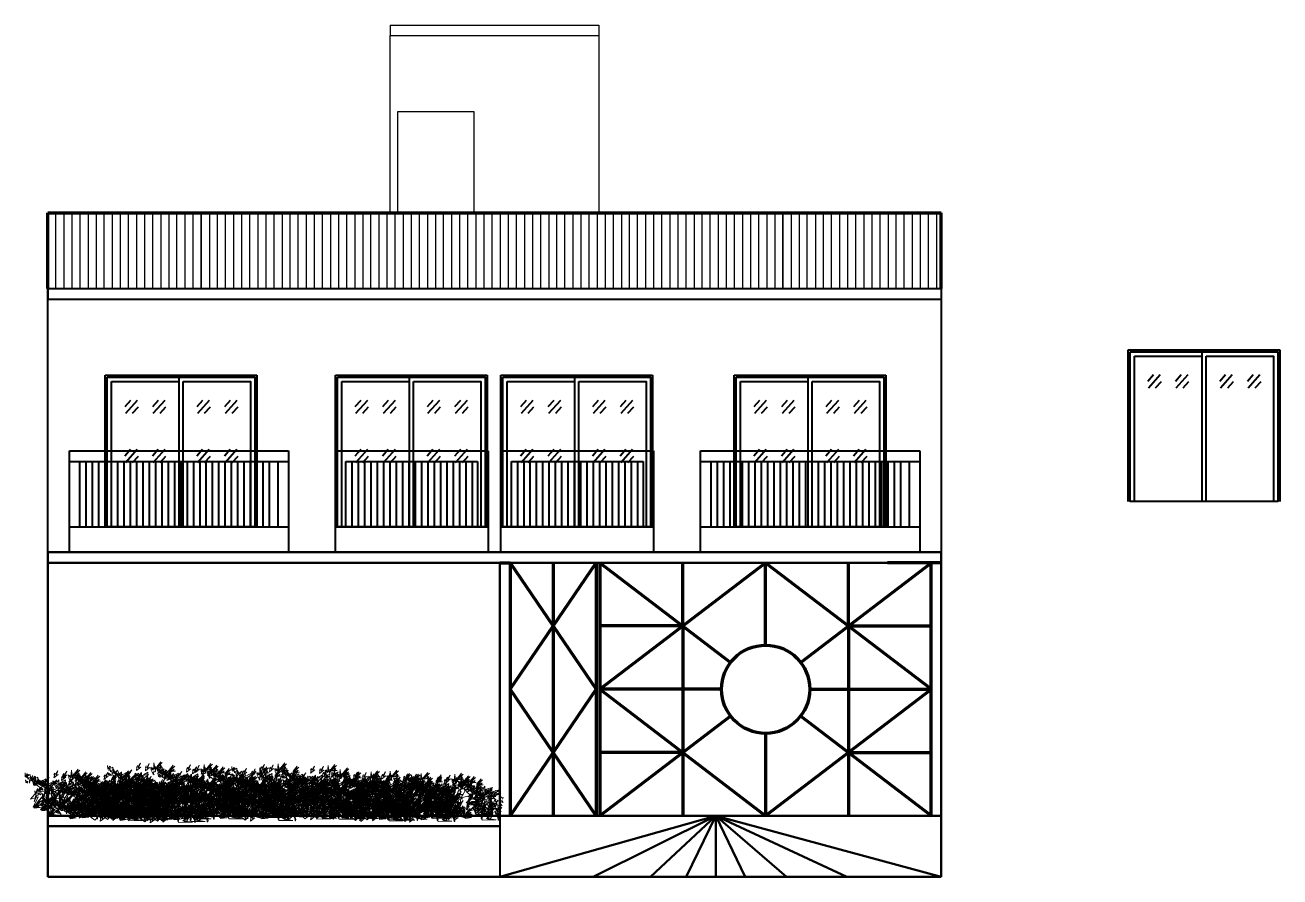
# Model space of a CAD drawing. Header units: inches. Extents: x -6918 to 21732, y -6368 to 1797.
# Drawn here: x 12905 to 13501, y 281 to 685 of the extents above; entities that cross this region are included whole.
import ezdxf

# ---------------------------------------------------------------- set-up
doc = ezdxf.new("R2010")
doc.units = ezdxf.units.IN
doc.header["$MEASUREMENT"] = 0
for name, color, linetype, lineweight in [('elevation 01', 7, 'Continuous', 35), ('gas', 96, 'Continuous', 0), ('LINE', 250, 'Continuous', 15), ('Raling', 1, 'Continuous', 15)]:
    doc.layers.add(name, color=color, linetype=linetype, lineweight=lineweight)

# ---------------------------------------------------------------- blocks, each defined once
blk = doc.blocks.new('yhrs')
at = {"layer": 'gas'}
for p, q in [((-66738.5, 40063.5), (-66738.7, 40068)), ((-66699.1, 40070.6), (-66701.7, 40066.4)), ((-66701.3, 40065), (-66699.1, 40070.6)), ((-66688.4, 40070.2), (-66691, 40065.9)), ((-66690.5, 40064.6), (-66688.4, 40070.2)), ((-66683, 40066.9), (-66682.7, 40071.2)), ((-66682.7, 40071.2), (-66682.2, 40067.1)), ((-66674.4, 40072.4), (-66679.4, 40066.5)), ((-66679, 40065), (-66672.6, 40071.4)), ((-66677.9, 40067.4), (-66674.4, 40072.4)), ((-66672.6, 40071.4), (-66677.9, 40067.4)), ((-66659.4, 40068.4), (-66664.4, 40062.4)), ((-66662.9, 40063.3), (-66659.4, 40068.4)), ((-66736.3, 40067), (-66738.5, 40063.5)), ((-66737.7, 40058.5), (-66738.1, 40059.7)), ((-66738.1, 40059.7), (-66737.6, 40056.8)), ((-66736.4, 40058.2), (-66737.7, 40058.5)), ((-66737.6, 40056.8), (-66737, 40056.2)), ((-66737.3, 40062.1), (-66736.3, 40065.6)), ((-66737, 40056.2), (-66736.4, 40057.2)), ((-66735.9, 40057.5), (-66736.4, 40058.2)), ((-66736.4, 40057.2), (-66735.7, 40055.9)), ((-66735, 40066.2), (-66736.3, 40067)), ((-66736.3, 40065.6), (-66735.2, 40060.5)), ((-66735.3, 40057.4), (-66735.9, 40057.5)), ((-66735.6, 40055.6), (-66735.3, 40057.4)), ((-66735.2, 40060.5), (-66734.6, 40062.7)), ((-66734.9, 40064.6), (-66735, 40066.2)), ((-66732.4, 40066.1), (-66734.9, 40064.6)), ((-66734.6, 40062.7), (-66733.2, 40058.9)), ((-66733.2, 40058.9), (-66733.4, 40055.6)), ((-66733.4, 40055.6), (-66732.6, 40058.8)), ((-66732.6, 40058.8), (-66731.4, 40060.5)), ((-66732.3, 40063), (-66732.4, 40066.1)), ((-66731.5, 40063.8), (-66732.3, 40063)), ((-66729.6, 40058.8), (-66731.5, 40063.8)), ((-66731.4, 40060.5), (-66728.8, 40056.7)), ((-66726.7, 40062.4), (-66729.6, 40058.8)), ((-66728.8, 40056.7), (-66727.3, 40058.3)), ((-66727.3, 40058.3), (-66726.1, 40055.3)), ((-66724.8, 40057.4), (-66726.7, 40062.4)), ((-66726.1, 40055.3), (-66724.8, 40055.7)), ((-66722.9, 40059.7), (-66724.8, 40057.4)), ((-66724.8, 40055.7), (-66723.3, 40057)), ((-66723.3, 40057), (-66721.6, 40053.8)), ((-66721.8, 40056.3), (-66722.9, 40059.7)), ((-66713.6, 40060.8), (-66721.8, 40056.3)), ((-66721.6, 40053.8), (-66717.5, 40055.6)), ((-66717.5, 40055.6), (-66716.2, 40058.3)), ((-66716.2, 40055.8), (-66717.4, 40053.1)), ((-66717.4, 40053.1), (-66717.3, 40052.3)), ((-66716.6, 40054.5), (-66716.2, 40055.8)), ((-66715.7, 40053.6), (-66716.6, 40054.5)), ((-66716.2, 40058.3), (-66712.1, 40058.2)), ((-66715.7, 40052.7), (-66715.7, 40053.6)), ((-66714.2, 40059.2), (-66713.6, 40060.8)), ((-66711.3, 40060.6), (-66714.2, 40059.2)), ((-66712.1, 40058.2), (-66709.5, 40062.6)), ((-66709.5, 40062.6), (-66711.3, 40060.6)), ((-66701.3, 40058.6), (-66704, 40055.3)), ((-66704, 40055.3), (-66702.2, 40056)), ((-66703.9, 40065.7), (-66702.6, 40067.9)), ((-66701.7, 40066.4), (-66703.9, 40065.7)), ((-66703.9, 40062.1), (-66698.7, 40066)), ((-66703.7, 40063.2), (-66703.9, 40062.1)), ((-66702.6, 40067.9), (-66703.7, 40063.2)), ((-66702.2, 40056), (-66701.1, 40052.9)), ((-66698.7, 40066), (-66701.3, 40065)), ((-66700.5, 40056.3), (-66701.3, 40058.6)), ((-66697.9, 40059.7), (-66700.5, 40056.3)), ((-66698.7, 40057.9), (-66697.9, 40059.7)), ((-66697.9, 40058.9), (-66698.7, 40057.9)), ((-66698.7, 40051.9), (-66695.2, 40054.7)), ((-66692.8, 40058.2), (-66698.4, 40053.9)), ((-66698.4, 40053.9), (-66697.9, 40056.7)), ((-66697.9, 40056.7), (-66697.9, 40058.9)), ((-66695.2, 40054.7), (-66696.6, 40050.7)), ((-66695.8, 40051.8), (-66689.4, 40057.1)), ((-66694.4, 40056.2), (-66692.8, 40058.2)), ((-66689.4, 40057.1), (-66694.4, 40056.2)), ((-66694.3, 40048.5), (-66690.4, 40054.4)), ((-66690.4, 40054.4), (-66693.6, 40047.5)), ((-66693.1, 40065.3), (-66691.9, 40067.5)), ((-66691, 40065.9), (-66693.1, 40065.3)), ((-66693.1, 40061.7), (-66688, 40065.6)), ((-66693, 40062.7), (-66693.1, 40061.7)), ((-66691.9, 40067.5), (-66693, 40062.7)), ((-66688, 40065.6), (-66690.5, 40064.6)), ((-66688.7, 40049.8), (-66686.1, 40055.1)), ((-66686.1, 40055.1), (-66688.6, 40048)), ((-66686, 40062.3), (-66686.4, 40065.9)), ((-66686.4, 40065.9), (-66685.4, 40064.1)), ((-66683.7, 40057.5), (-66686, 40062.3)), ((-66685.4, 40064.1), (-66684, 40062.9)), ((-66683.3, 40062.8), (-66684.6, 40065.3)), ((-66684.6, 40065.3), (-66682.7, 40063.9)), ((-66684, 40062.9), (-66683.3, 40062.8)), ((-66682.6, 40056.6), (-66683.7, 40057.5)), ((-66683, 40060.3), (-66683.6, 40059.5)), ((-66683.6, 40059.5), (-66682.8, 40057.2)), ((-66682.7, 40063.9), (-66683, 40066.9)), ((-66681.5, 40060.2), (-66683, 40060.3)), ((-66682.8, 40057.2), (-66682.6, 40056.6)), ((-66682.2, 40067.1), (-66681.3, 40062)), ((-66680.8, 40061.1), (-66681.5, 40060.2)), ((-66681.3, 40062), (-66680.7, 40066.8)), ((-66680.7, 40066.8), (-66680.8, 40061.1)), ((-66679.4, 40066.5), (-66679.3, 40064.4)), ((-66679.3, 40064.4), (-66671.8, 40065.3)), ((-66675.9, 40060.2), (-66678.4, 40058.1)), ((-66678.4, 40058.1), (-66673.9, 40060.2)), ((-66673.2, 40067.7), (-66677, 40064.8)), ((-66673.6, 40061.5), (-66675.9, 40060.2)), ((-66674.6, 40065.6), (-66673.2, 40067.7)), ((-66671.8, 40065.3), (-66674.6, 40065.6)), ((-66673.9, 40060.2), (-66671.8, 40058)), ((-66670.4, 40063.8), (-66673.6, 40061.5)), ((-66672.3, 40059.3), (-66671.7, 40061)), ((-66671.4, 40058.4), (-66672.3, 40059.3)), ((-66671.8, 40058), (-66668.7, 40056.5)), ((-66671.7, 40061), (-66670.4, 40063.8)), ((-66670.2, 40058.7), (-66671.4, 40058.4)), ((-66666.7, 40059.7), (-66670.2, 40058.7)), ((-66668.7, 40056.5), (-66666.8, 40056.1)), ((-66668.5, 40057.4), (-66666.7, 40059.7)), ((-66666.8, 40056.8), (-66668.5, 40057.4)), ((-66666.8, 40056.1), (-66666.8, 40056.8)), ((-66664.4, 40062.4), (-66664.3, 40060.3)), ((-66663.1, 40061.3), (-66664.3, 40058.6)), ((-66664.3, 40060.3), (-66656.8, 40061.2)), ((-66664.3, 40058.6), (-66664.2, 40057.7)), ((-66664.2, 40057.7), (-66663.1, 40058.2)), ((-66662.7, 40053.8), (-66664.2, 40052.3)), ((-66664, 40060.9), (-66657.6, 40067.3)), ((-66663.4, 40060), (-66663.1, 40061.3)), ((-66662.5, 40059), (-66663.4, 40060)), ((-66663.3, 40056.4), (-66662, 40057.7)), ((-66663.1, 40058.2), (-66663.2, 40056.7)), ((-66657.6, 40067.3), (-66662.9, 40063.3)), ((-66661.5, 40052), (-66662.7, 40053.8)), ((-66662.5, 40058.2), (-66662.5, 40059)), ((-66662, 40057.7), (-66662.5, 40058.2)), ((-66658.2, 40063.6), (-66662, 40060.8)), ((-66660.3, 40053.9), (-66661.5, 40052)), ((-66659.7, 40058), (-66660.3, 40053.9)), ((-66659.5, 40053.9), (-66659.7, 40058)), ((-66659.6, 40061.5), (-66658.2, 40063.6)), ((-66656.8, 40061.2), (-66659.6, 40061.5)), ((-66659.2, 40052.6), (-66659.5, 40053.9)), ((-66652.5, 40053), (-66657.1, 40051.7)), ((-66649.8, 40055.6), (-66652.5, 40053)), ((-66650.2, 40052.1), (-66650.2, 40053.2)), ((-66650.2, 40053.2), (-66648.6, 40050.7)), ((-66648.7, 40053), (-66649.8, 40055.6)), ((-66646.4, 40056.7), (-66648.7, 40053)), ((-66646.3, 40053.9), (-66646.4, 40056.7)), ((-66646.3, 40050.4), (-66646.3, 40053.9)), ((-66644.1, 40053.2), (-66646.3, 40050.4)), ((-66641.3, 40054.5), (-66644.1, 40053.2)), ((-66637.5, 40053.6), (-66641.3, 40054.5)), ((-66641.3, 40052.4), (-66637.5, 40053.6)), ((-66725.9, 40040.8), (-66727.9, 40033.1)), ((-66727.9, 40033.1), (-66724.4, 40040.8)), ((-66726.4, 40042.4), (-66727.1, 40046.5)), ((-66727.1, 40046.5), (-66725.9, 40040.8)), ((-66723.6, 40049.2), (-66726.4, 40042.4)), ((-66724.7, 40042.5), (-66723.6, 40049.2)), ((-66722, 40043.3), (-66724.7, 40042.5)), ((-66724.4, 40040.8), (-66722.3, 40041.6)), ((-66722.3, 40041.6), (-66721.3, 40043.1)), ((-66720.9, 40048.8), (-66722, 40043.3)), ((-66721.3, 40043.1), (-66720.1, 40041.5)), ((-66719.1, 40043.3), (-66720.9, 40048.8)), ((-66720.1, 40041.5), (-66719.2, 40042.5)), ((-66717.3, 40052.3), (-66716.2, 40052.7)), ((-66711.8, 40031.6), (-66716.8, 40039.2)), ((-66716.8, 40039.2), (-66714, 40033.2)), ((-66716.5, 40051), (-66715.2, 40052.3)), ((-66716.2, 40052.7), (-66716.4, 40051.2)), ((-66715.2, 40052.3), (-66715.7, 40052.7)), ((-66714.2, 40050.4), (-66715.4, 40047.7)), ((-66715.4, 40047.7), (-66715.3, 40046.8)), ((-66715.3, 40046.8), (-66714.2, 40047.3)), ((-66714.5, 40049.1), (-66714.2, 40050.4)), ((-66713.7, 40048.1), (-66714.5, 40049.1)), ((-66714.4, 40045.5), (-66713.1, 40046.8)), ((-66714.2, 40047.3), (-66714.3, 40045.8)), ((-66713.7, 40047.3), (-66713.7, 40048.1)), ((-66713.1, 40046.8), (-66713.7, 40047.3)), ((-66711.5, 40036.1), (-66713.3, 40037.8)), ((-66713.3, 40037.8), (-66711.3, 40033.5)), ((-66710.2, 40050.1), (-66712.4, 40045.4)), ((-66712.4, 40045.4), (-66712.2, 40043.9)), ((-66712.2, 40043.9), (-66710.2, 40044.6)), ((-66710.7, 40038.7), (-66711.5, 40036.1)), ((-66711.3, 40031.2), (-66710.7, 40038.7)), ((-66710.9, 40047.8), (-66710.2, 40050.1)), ((-66709.3, 40046.2), (-66710.9, 40047.8)), ((-66710.7, 40041.6), (-66708.4, 40043.9)), ((-66710.2, 40044.6), (-66710.5, 40042.1)), ((-66709.3, 40044.6), (-66709.3, 40046.2)), ((-66708.4, 40043.9), (-66709.3, 40044.6)), ((-66706.6, 40043.9), (-66706.7, 40040.5)), ((-66706.7, 40040.5), (-66703.7, 40034.8)), ((-66702.6, 40039), (-66706.6, 40047.4)), ((-66706.6, 40047.4), (-66706.6, 40043.9)), ((-66703.1, 40033.1), (-66702.6, 40039)), ((-66701.1, 40052.9), (-66699.9, 40052.9)), ((-66699.9, 40052.9), (-66701, 40050.1)), ((-66701, 40050.1), (-66698.7, 40051.9)), ((-66697.5, 40040.5), (-66694.3, 40048.5)), ((-66697, 40031.7), (-66697.5, 40040.5)), ((-66695.1, 40040.8), (-66697.1, 40035.4)), ((-66696.6, 40031.1), (-66696.8, 40037.8)), ((-66696.6, 40050.7), (-66693.7, 40051.9)), ((-66688.6, 40048), (-66695.1, 40040.8)), ((-66693.6, 40047.5), (-66693.3, 40045.1)), ((-66693.3, 40045.1), (-66688.7, 40049.8)), ((-66686.7, 40051.3), (-66691.7, 40045.4)), ((-66691.7, 40045.4), (-66691.5, 40043.3)), ((-66691.5, 40043.3), (-66684.1, 40044.2)), ((-66691.2, 40043.9), (-66684.8, 40050.3)), ((-66686, 40038), (-66691.2, 40031.9)), ((-66690.2, 40046.3), (-66686.7, 40051.3)), ((-66684.8, 40050.3), (-66690.2, 40046.3)), ((-66687.6, 40038.4), (-66690.2, 40034.2)), ((-66689.7, 40032.8), (-66687.6, 40038.4)), ((-66685.5, 40046.6), (-66689.3, 40043.7)), ((-66688.5, 40035.3), (-66687.8, 40038.4)), ((-66687.8, 40038.4), (-66686, 40038)), ((-66686.8, 40044.5), (-66685.5, 40046.6)), ((-66684.1, 40044.2), (-66686.8, 40044.5)), ((-66676.1, 40035.3), (-66675.2, 40042)), ((-66672.7, 40039.5), (-66676.1, 40035.3)), ((-66675.2, 40034.9), (-66672.7, 40039.5)), ((-66665.5, 40038.8), (-66668.9, 40037.3)), ((-66664.2, 40052.3), (-66667.3, 40049.8)), ((-66667.3, 40049.8), (-66663, 40051.5)), ((-66665.5, 40045.1), (-66667, 40044.9)), ((-66667, 40044.9), (-66666.1, 40044)), ((-66666.1, 40044), (-66663.5, 40043.9)), ((-66663.5, 40047.6), (-66665.5, 40045.1)), ((-66662.6, 40041.9), (-66665.5, 40038.8)), ((-66663.9, 40045.4), (-66663.5, 40047.6)), ((-66661, 40046.1), (-66663.9, 40045.4)), ((-66663.5, 40043.9), (-66662.4, 40042.9)), ((-66663, 40051.5), (-66662.1, 40050.3)), ((-66662.4, 40042.9), (-66662.6, 40041.9)), ((-66662.4, 40038.3), (-66658.8, 40038.5)), ((-66661.9, 40037.5), (-66662.4, 40038.3)), ((-66662.1, 40050.3), (-66662.1, 40048.8)), ((-66662.1, 40048.8), (-66661, 40048.2)), ((-66661, 40048.2), (-66661.8, 40045.9)), ((-66661.8, 40045.9), (-66659.5, 40047.6)), ((-66661.6, 40042.9), (-66661, 40046.1)), ((-66657.5, 40042.7), (-66661.6, 40042.9)), ((-66660.7, 40041.4), (-66659.2, 40042.1)), ((-66656.3, 40039.5), (-66660.7, 40041.4)), ((-66659.7, 40048.6), (-66659.2, 40052.6)), ((-66657.1, 40051.7), (-66659.7, 40048.6)), ((-66659.5, 40047.6), (-66657.2, 40049.5)), ((-66659.2, 40042.1), (-66657.5, 40042.7)), ((-66658.8, 40038.5), (-66656.3, 40039.5)), ((-66657.7, 40045.3), (-66653.6, 40050.9)), ((-66657.1, 40047.3), (-66657.7, 40045.3)), ((-66657.2, 40049.5), (-66656.5, 40049.8)), ((-66655.4, 40050.9), (-66657.1, 40047.3)), ((-66656.9, 40035.9), (-66654.6, 40040.4)), ((-66654.6, 40040.4), (-66656.6, 40035.4)), ((-66656.5, 40049.8), (-66655.4, 40050.9)), ((-66653.6, 40050.9), (-66650.2, 40052.1)), ((-66652.6, 40038.3), (-66653.5, 40036.7)), ((-66651.3, 40038.2), (-66652.6, 40038.3)), ((-66651, 40036.4), (-66651.3, 40038.2)), ((-66648.9, 40046.2), (-66647, 40049.7)), ((-66648.6, 40049.2), (-66648.9, 40046.2)), ((-66648.6, 40050.7), (-66648.6, 40049.2)), ((-66646.7, 40034), (-66647.1, 40043.4)), ((-66647.1, 40043.4), (-66645.5, 40040.1)), ((-66647, 40049.7), (-66642.8, 40052)), ((-66644.4, 40038.9), (-66646, 40037.5)), ((-66645.5, 40040.1), (-66644.1, 40040.5)), ((-66641.5, 40038.7), (-66644.4, 40038.9)), ((-66644.1, 40048.6), (-66641.3, 40052.4)), ((-66642.8, 40052), (-66644.1, 40048.6)), ((-66644.1, 40040.5), (-66642.6, 40043.5)), ((-66642.6, 40043.5), (-66642.1, 40042.3)), ((-66642.1, 40042.3), (-66641.4, 40040.6)), ((-66638.8, 40042.8), (-66641.5, 40038.7)), ((-66641.4, 40040.6), (-66638.8, 40042.8)), ((-66636.2, 40042.7), (-66635.3, 40046.8)), ((-66634.5, 40042), (-66636.2, 40042.7)), ((-66635.3, 40046.8), (-66634.5, 40045.8)), ((-66634.5, 40045.8), (-66632.5, 40045.9)), ((-66632.8, 40040.1), (-66634.5, 40042)), ((-66632.5, 40045.9), (-66633.3, 40043.9)), ((-66722.8, 40033.3), (-66727.8, 40027.4)), ((-66727.8, 40027.4), (-66727.7, 40025.3)), ((-66727.7, 40025.3), (-66720.2, 40026.2)), ((-66727.4, 40025.9), (-66721, 40032.3)), ((-66726.3, 40028.3), (-66722.8, 40033.3)), ((-66721, 40032.3), (-66726.3, 40028.3)), ((-66721.6, 40028.6), (-66725.4, 40025.7)), ((-66723, 40026.5), (-66721.6, 40028.6)), ((-66720.2, 40026.2), (-66723, 40026.5)), ((-66716.7, 40027.7), (-66720.3, 40029.2)), ((-66720.3, 40029.2), (-66717.6, 40029.2)), ((-66717.6, 40029.2), (-66719.8, 40032)), ((-66719.8, 40032), (-66713.3, 40026.6)), ((-66713.3, 40026.6), (-66718.4, 40034.6)), ((-66714, 40033.2), (-66718.2, 40037.6)), ((-66718.2, 40037.6), (-66713.4, 40031.5)), ((-66713.4, 40031.5), (-66711.3, 40031.2)), ((-66708.7, 40037.4), (-66709.9, 40034.8)), ((-66709.9, 40034.8), (-66709.8, 40033.9)), ((-66709.8, 40033.9), (-66708.7, 40034.3)), ((-66709.1, 40036.1), (-66708.7, 40037.4)), ((-66708.2, 40035.2), (-66709.1, 40036.1)), ((-66709, 40032.6), (-66707.7, 40033.9)), ((-66708.7, 40034.3), (-66708.9, 40032.9)), ((-66708.2, 40034.3), (-66708.2, 40035.2)), ((-66707.7, 40033.9), (-66708.2, 40034.3)), ((-66707, 40027.5), (-66705.2, 40032.5)), ((-66706.7, 40032.2), (-66707, 40027.5)), ((-66705.5, 40036.3), (-66706.7, 40032.2)), ((-66703.7, 40031.4), (-66705.5, 40036.3)), ((-66705.2, 40032.5), (-66704.6, 40028.1)), ((-66704.6, 40028.1), (-66702, 40030.1)), ((-66703.7, 40034.8), (-66703.7, 40031.4)), ((-66701.6, 40030.5), (-66703.1, 40033.1)), ((-66702, 40030.1), (-66701.9, 40027.8)), ((-66701.9, 40027.8), (-66701.9, 40026.1)), ((-66701.9, 40026.1), (-66701.6, 40027.6)), ((-66701.6, 40027.6), (-66699.1, 40035.2)), ((-66699.1, 40035.2), (-66701.6, 40030.5)), ((-66697.1, 40035.4), (-66696.3, 40032.1)), ((-66696, 40028), (-66696.6, 40031.1)), ((-66696.3, 40032.1), (-66695.7, 40029.7)), ((-66694.7, 40024.8), (-66696.2, 40028.5)), ((-66696.2, 40028.5), (-66696, 40028)), ((-66696, 40028), (-66696, 40028)), ((-66696, 40028), (-66696, 40028)), ((-66695.7, 40029.7), (-66694.1, 40028.7)), ((-66691.2, 40031.9), (-66694.9, 40028.8)), ((-66694.9, 40028.8), (-66694.7, 40024.8)), ((-66694.1, 40028.7), (-66688.5, 40035.3)), ((-66692.3, 40033.6), (-66691.1, 40035.7)), ((-66690.2, 40034.2), (-66692.3, 40033.6)), ((-66692.3, 40029.9), (-66687.1, 40033.9)), ((-66692.1, 40031), (-66692.3, 40029.9)), ((-66691.1, 40035.7), (-66692.1, 40031)), ((-66691.4, 40025.8), (-66690.2, 40027.9)), ((-66689.3, 40026.4), (-66691.4, 40025.8)), ((-66691.4, 40022.2), (-66686.3, 40026.1)), ((-66691.3, 40023.2), (-66691.4, 40022.2)), ((-66690.2, 40027.9), (-66691.3, 40023.2)), ((-66687.1, 40033.9), (-66689.7, 40032.8)), ((-66686.7, 40030.7), (-66689.3, 40026.4)), ((-66688.9, 40025), (-66686.7, 40030.7)), ((-66686.3, 40026.1), (-66688.9, 40025)), ((-66682, 40028.5), (-66686.2, 40033)), ((-66686.2, 40033), (-66681.4, 40026.9)), ((-66679.9, 40027), (-66684.8, 40034.6)), ((-66684.8, 40034.6), (-66682, 40028.5)), ((-66681.4, 40026.9), (-66679.3, 40026.6)), ((-66679.5, 40031.4), (-66681.3, 40033.2)), ((-66681.3, 40033.2), (-66679.3, 40028.9)), ((-66678.7, 40034.1), (-66679.5, 40031.4)), ((-66679.3, 40026.6), (-66678.7, 40034.1)), ((-66672.7, 40032.9), (-66677.7, 40027)), ((-66677.7, 40027), (-66677.6, 40024.9)), ((-66677.6, 40024.9), (-66670.1, 40025.8)), ((-66677.3, 40025.5), (-66670.9, 40031.8)), ((-66676.2, 40027.9), (-66672.7, 40032.9)), ((-66670.9, 40031.8), (-66676.2, 40027.9)), ((-66671.5, 40028.2), (-66675.3, 40025.3)), ((-66672.9, 40026.1), (-66671.5, 40028.2)), ((-66670.1, 40025.8), (-66672.9, 40026.1)), ((-66668.9, 40037.3), (-66667.4, 40036)), ((-66667.4, 40036), (-66664.4, 40034.2)), ((-66665.1, 40036.9), (-66664.9, 40037.3)), ((-66658.9, 40035.6), (-66665.1, 40036.9)), ((-66664.9, 40037.3), (-66661.9, 40037.5)), ((-66664.6, 40035.4), (-66658.9, 40035.6)), ((-66663.3, 40035.1), (-66664.6, 40035.4)), ((-66664.4, 40034.2), (-66659.8, 40033.8)), ((-66659.8, 40033.8), (-66663.3, 40035.1)), ((-66658.3, 40032.3), (-66656.9, 40035.9)), ((-66658.1, 40028.2), (-66658.3, 40032.3)), ((-66657.3, 40032.4), (-66658.2, 40029.9)), ((-66658.2, 40029.9), (-66657.8, 40028.4)), ((-66658.2, 40024.5), (-66657.7, 40026.6)), ((-66657.3, 40023.8), (-66658.2, 40024.5)), ((-66657.9, 40028), (-66658, 40031)), ((-66657.7, 40026.6), (-66657.9, 40028)), ((-66657.8, 40028.4), (-66657.5, 40027.3)), ((-66657.1, 40025.1), (-66657.8, 40026.8)), ((-66657.8, 40026.8), (-66657.3, 40023.8)), ((-66657.5, 40027.3), (-66656.8, 40026.9)), ((-66657.3, 40033.1), (-66654.3, 40035.7)), ((-66654.3, 40035.7), (-66657.3, 40032.4)), ((-66656.6, 40035.4), (-66657.3, 40033.1)), ((-66655.5, 40028.3), (-66657.2, 40026.9)), ((-66657.2, 40026.9), (-66657.1, 40025.1)), ((-66656.8, 40026.9), (-66655.7, 40028.4)), ((-66655.7, 40028.4), (-66655.7, 40028.4)), ((-66655.7, 40028.4), (-66655.7, 40028.4)), ((-66655.7, 40028.4), (-66655.5, 40028.3)), ((-66654.3, 40035.7), (-66654.3, 40035.7)), ((-66654.3, 40035.7), (-66654.3, 40035.7)), ((-66653.5, 40036.7), (-66653.9, 40034.5)), ((-66653.9, 40034.5), (-66652.5, 40034.1)), ((-66651.7, 40033.7), (-66652.6, 40032.8)), ((-66652.6, 40032.8), (-66652.2, 40032)), ((-66652.5, 40034.1), (-66651.7, 40033.7)), ((-66652.2, 40031.9), (-66649.7, 40033.9)), ((-66650.4, 40035.4), (-66651, 40036.4)), ((-66650.8, 40024.5), (-66650.2, 40029)), ((-66650, 40024.1), (-66650.8, 40024.5)), ((-66650.4, 40034.5), (-66650.4, 40035.4)), ((-66649.7, 40033.9), (-66650.4, 40034.5)), ((-66650.2, 40029), (-66649.8, 40031.8)), ((-66649.5, 40025.3), (-66650, 40024.1)), ((-66649.8, 40031.8), (-66648.6, 40026.2)), ((-66648.5, 40023.8), (-66649.5, 40025.3)), ((-66648.6, 40026.2), (-66647.7, 40026.6)), ((-66648.2, 40023.8), (-66648.5, 40023.8)), ((-66647.7, 40026.6), (-66648.3, 40029.9)), ((-66648.3, 40029.9), (-66647.3, 40028.2)), ((-66647.2, 40024.9), (-66648.2, 40023.8)), ((-66647.3, 40028.2), (-66647.1, 40031)), ((-66644.7, 40028.8), (-66647.2, 40024.9)), ((-66647.1, 40031), (-66645.9, 40032.2)), ((-66646, 40037.5), (-66646.7, 40034)), ((-66645.9, 40032.2), (-66646.6, 40026.9)), ((-66646.6, 40026.9), (-66644.7, 40028.8)), ((-66641.5, 40031.5), (-66641.9, 40033.6)), ((-66641.9, 40033.6), (-66640.2, 40031.5)), ((-66638, 40026), (-66641.5, 40031.5)), ((-66640.2, 40031.5), (-66638.3, 40029.3)), ((-66638.4, 40032.3), (-66639.3, 40037.3)), ((-66639.3, 40037.3), (-66636.8, 40035.4)), ((-66637.2, 40029.1), (-66638.4, 40032.3)), ((-66638.3, 40029.3), (-66637.2, 40029.1)), ((-66637.6, 40022.7), (-66638, 40026)), ((-66637, 40022.7), (-66637.6, 40022.7)), ((-66636.4, 40028.8), (-66637.4, 40026.5)), ((-66637.4, 40026.5), (-66636.7, 40024.1)), ((-66636.7, 40024.1), (-66637, 40022.7)), ((-66636.8, 40035.4), (-66634.3, 40033.2)), ((-66634.3, 40033.2), (-66636.6, 40032.4)), ((-66636.6, 40032.4), (-66636.4, 40028.8))]:
    blk.add_line(p, q, dxfattribs=at)
at = {"layer": 'gas', "extrusion": (0, 0, -1)}
for p, q in [((-66674.8, 40070.4), (-66679.9, 40064.7)), ((-66674.2, 40057.5), (-66674.8, 40070.4)), ((-66721.2, 40054), (-66732.9, 40062.9)), ((-66732.9, 40062.9), (-66731.1, 40058.4)), ((-66729.3, 40055.5), (-66727.8, 40056.6)), ((-66727.8, 40056.6), (-66720.3, 40050.1)), ((-66722.7, 40045.9), (-66711, 40060.5)), ((-66711, 40060.5), (-66721.2, 40054)), ((-66705.3, 40058.7), (-66701.1, 40049.8)), ((-66699, 40054), (-66705.3, 40058.7)), ((-66690, 40059.9), (-66699, 40054)), ((-66694.5, 40044.7), (-66690.6, 40054.9)), ((-66690.6, 40054.9), (-66690, 40059.9)), ((-66679.9, 40064.7), (-66675.7, 40056.6)), ((-66675.7, 40056.6), (-66669.7, 40051.9)), ((-66670.9, 40060.8), (-66674.2, 40057.5)), ((-66666.4, 40056.4), (-66670.9, 40060.8)), ((-66660.4, 40067.1), (-66666.4, 40056.4)), ((-66664.3, 40051.3), (-66660.4, 40067.1)), ((-66660.1, 40055.2), (-66664.3, 40051.3)), ((-66659.8, 40048.6), (-66660.1, 40055.2)), ((-66637.3, 40055.2), (-66659.8, 40048.6)), ((-66646.3, 40047.7), (-66637.3, 40055.2)), ((-66720.3, 40050.1), (-66732, 40036.3)), ((-66732, 40036.3), (-66722.7, 40039.3)), ((-66722.7, 40039.3), (-66729, 40026.7)), ((-66724.5, 40031.8), (-66712.8, 40045.3)), ((-66712.8, 40045.3), (-66722.7, 40045.9)), ((-66694.5, 40049.5), (-66702.6, 40035.7)), ((-66701.1, 40049.8), (-66694.5, 40049.5)), ((-66695.1, 40038.1), (-66683.7, 40051.9)), ((-66683.4, 40038.4), (-66695.1, 40030.9)), ((-66695.1, 40030.9), (-66695.1, 40038.1)), ((-66683.7, 40051.9), (-66694.5, 40044.7)), ((-66686.7, 40030), (-66683.4, 40038.4)), ((-66669.7, 40051.9), (-66674.8, 40042.9)), ((-66674.8, 40042.9), (-66662.2, 40045.9)), ((-66662.2, 40045.9), (-66668.2, 40036.3)), ((-66649.9, 40035.4), (-66646.3, 40047.7)), ((-66729, 40026.7), (-66723, 40030)), ((-66725.4, 40026.1), (-66712.5, 40035.7)), ((-66723, 40030), (-66725.4, 40026.1)), ((-66712.5, 40035.7), (-66724.5, 40031.8)), ((-66706.2, 40030), (-66697.8, 40023.4)), ((-66696.9, 40028.8), (-66706.2, 40030)), ((-66702.6, 40035.7), (-66696.9, 40028.8)), ((-66697.8, 40023.4), (-66692.4, 40029.4)), ((-66692.4, 40029.4), (-66677.5, 40025.5)), ((-66677.5, 40025.5), (-66686.7, 40030)), ((-66668.2, 40036.3), (-66654.1, 40037.5)), ((-66654.1, 40037.5), (-66664.9, 40027)), ((-66664.9, 40027), (-66659.2, 40028.2)), ((-66659.2, 40028.2), (-66657.1, 40022.8)), ((-66657.1, 40022.8), (-66650.5, 40023.1)), ((-66654.1, 40027.3), (-66640.6, 40037.5)), ((-66646.6, 40028.5), (-66654.1, 40027.3)), ((-66652, 40024.9), (-66646.6, 40028.5)), ((-66640.3, 40023.1), (-66652, 40024.9)), ((-66650.5, 40023.1), (-66640.3, 40023.1)), ((-66640.6, 40037.5), (-66649.9, 40035.4))]:
    blk.add_line(p, q, dxfattribs=at)

msp = doc.modelspace()

# ---------------------------------------------------------------- linework, layer by layer
at = {"layer": 'LINE', "linetype": 'ByBlock', "lineweight": 25}
for p, q in [((13078.6, 684.92), (13177.6, 684.92)), ((13078.6, 684.92), (13078.6, 679.92)), ((13177.6, 684.92), (13177.6, 679.92)), ((13078.6, 595.92), (13078.6, 679.92)), ((13078.6, 679.92), (13177.6, 679.92)), ((13177.6, 679.92), (13177.6, 595.92))]:
    msp.add_line(p, q, dxfattribs=at)
msp.add_lwpolyline([(13082.25, 643.92), (13118.25, 643.92), (13118.25, 595.92), (13082.25, 595.92)], close=True, dxfattribs=at)
at = {"layer": 'Raling', "color": 18, "lineweight": 70, "true_color": 0x000000}
for p, q in [((12916.1, 559.92), (12916.1, 595.92)), ((12916.1, 595.92), (13340.1, 595.92)), ((13340.1, 559.92), (13340.1, 595.92))]:
    msp.add_line(p, q, dxfattribs=at)
at = {"layer": 'Raling', "color": 18, "lineweight": 30, "true_color": 0x000000}
for p, q in [((12919.79, 595.92), (12919.79, 559.92)), ((12923.75, 595.92), (12923.75, 559.92)), ((12927.52, 595.92), (12927.52, 559.92)), ((12931.28, 595.92), (12931.28, 559.92)), ((12931.28, 595.92), (12931.28, 559.92)), ((12935.25, 595.92), (12935.25, 559.92)), ((12939.01, 595.92), (12939.01, 559.92)), ((12942.78, 595.92), (12942.78, 559.92)), ((12942.78, 595.92), (12942.78, 559.92)), ((12946.74, 595.92), (12946.74, 559.92)), ((12950.51, 595.92), (12950.51, 559.92)), ((12954.27, 595.92), (12954.27, 559.92)), ((12954.27, 595.92), (12954.27, 559.92)), ((12958.24, 595.92), (12958.24, 559.92)), ((12962, 595.92), (12962, 559.92)), ((12965.77, 595.92), (12965.77, 559.92)), ((12965.77, 595.92), (12965.77, 559.92)), ((12969.73, 595.92), (12969.73, 559.92)), ((12973.5, 595.92), (12973.5, 559.92)), ((12977.27, 595.92), (12977.27, 559.92)), ((12977.27, 595.92), (12977.27, 559.92)), ((12981.23, 595.92), (12981.23, 559.92)), ((12985, 595.92), (12985, 559.92)), ((12988.76, 595.92), (12988.76, 559.92)), ((12988.84, 595.92), (12988.84, 559.92)), ((12992.8, 595.92), (12992.8, 559.92)), ((12996.57, 595.92), (12996.57, 559.92)), ((13000.33, 595.92), (13000.33, 559.92)), ((13000.33, 595.92), (13000.33, 559.92)), ((13004.3, 595.92), (13004.3, 559.92)), ((13008.06, 595.92), (13008.06, 559.92)), ((13011.83, 595.92), (13011.83, 559.92)), ((13011.83, 595.92), (13011.83, 559.92)), ((13015.79, 595.92), (13015.79, 559.92)), ((13019.56, 595.92), (13019.56, 559.92)), ((13023.32, 595.92), (13023.32, 559.92)), ((13023.32, 595.92), (13023.32, 559.92)), ((13027.29, 595.92), (13027.29, 559.92)), ((13031.05, 595.92), (13031.05, 559.92)), ((13034.82, 595.92), (13034.82, 559.92)), ((13034.82, 595.92), (13034.82, 559.92)), ((13038.78, 595.92), (13038.78, 559.92)), ((13042.55, 595.92), (13042.55, 559.92)), ((13046.32, 595.92), (13046.32, 559.92)), ((13046.32, 595.92), (13046.32, 559.92)), ((13050.28, 595.92), (13050.28, 559.92)), ((13054.05, 595.92), (13054.05, 559.92)), ((13057.81, 595.92), (13057.81, 559.92)), ((13057.81, 595.92), (13057.81, 559.92)), ((13061.78, 595.92), (13061.78, 559.92)), ((13065.54, 595.92), (13065.54, 559.92)), ((13069.31, 595.92), (13069.31, 559.92)), ((13069.31, 595.92), (13069.31, 559.92)), ((13073.27, 595.92), (13073.27, 559.92)), ((13077.04, 595.92), (13077.04, 559.92)), ((13080.8, 595.92), (13080.8, 559.92)), ((13080.8, 595.92), (13080.8, 559.92)), ((13084.77, 595.92), (13084.77, 559.92)), ((13088.53, 595.92), (13088.53, 559.92)), ((13092.3, 595.92), (13092.3, 559.92)), ((13092.3, 595.92), (13092.3, 559.92)), ((13096.26, 595.92), (13096.26, 559.92)), ((13100.03, 595.92), (13100.03, 559.92)), ((13103.8, 595.92), (13103.8, 559.92)), ((13103.8, 595.92), (13103.8, 559.92)), ((13107.76, 595.92), (13107.76, 559.92)), ((13111.53, 595.92), (13111.53, 559.92)), ((13115.29, 595.92), (13115.29, 559.92)), ((13115.29, 595.92), (13115.29, 559.92)), ((13119.26, 595.92), (13119.26, 559.92)), ((13123.02, 595.92), (13123.02, 559.92)), ((13126.79, 595.92), (13126.79, 559.92)), ((13126.86, 595.92), (13126.86, 559.92)), ((13130.83, 595.92), (13130.83, 559.92)), ((13134.59, 595.92), (13134.59, 559.92)), ((13138.36, 595.92), (13138.36, 559.92)), ((13138.36, 595.92), (13138.36, 559.92)), ((13142.32, 595.92), (13142.32, 559.92)), ((13146.09, 595.92), (13146.09, 559.92)), ((13149.85, 595.92), (13149.85, 559.92)), ((13149.85, 595.92), (13149.85, 559.92)), ((13153.82, 595.92), (13153.82, 559.92)), ((13157.58, 595.92), (13157.58, 559.92)), ((13161.35, 595.92), (13161.35, 559.92)), ((13161.35, 595.92), (13161.35, 559.92)), ((13165.31, 595.92), (13165.31, 559.92)), ((13169.08, 595.92), (13169.08, 559.92)), ((13172.85, 595.92), (13172.85, 559.92)), ((13172.85, 595.92), (13172.85, 559.92)), ((13176.81, 595.92), (13176.81, 559.92)), ((13180.57, 595.92), (13180.57, 559.92)), ((13184.34, 595.92), (13184.34, 559.92)), ((13184.34, 595.92), (13184.34, 559.92)), ((13188.3, 595.92), (13188.3, 559.92)), ((13192.07, 595.92), (13192.07, 559.92)), ((13195.84, 595.92), (13195.84, 559.92)), ((13195.84, 595.92), (13195.84, 559.92)), ((13199.8, 595.92), (13199.8, 559.92)), ((13203.57, 595.92), (13203.57, 559.92)), ((13207.33, 595.92), (13207.33, 559.92)), ((13207.33, 595.92), (13207.33, 559.92)), ((13211.3, 595.92), (13211.3, 559.92)), ((13215.06, 595.92), (13215.06, 559.92)), ((13218.83, 595.92), (13218.83, 559.92)), ((13218.83, 595.92), (13218.83, 559.92)), ((13222.79, 595.92), (13222.79, 559.92)), ((13226.56, 595.92), (13226.56, 559.92)), ((13230.32, 595.92), (13230.32, 559.92)), ((13230.32, 595.92), (13230.32, 559.92)), ((13234.29, 595.92), (13234.29, 559.92)), ((13238.05, 595.92), (13238.05, 559.92)), ((13241.82, 595.92), (13241.82, 559.92)), ((13241.82, 595.92), (13241.82, 559.92)), ((13245.78, 595.92), (13245.78, 559.92)), ((13249.55, 595.92), (13249.55, 559.92)), ((13253.32, 595.92), (13253.32, 559.92)), ((13253.32, 595.92), (13253.32, 559.92)), ((13257.28, 595.92), (13257.28, 559.92)), ((13261.05, 595.92), (13261.05, 559.92)), ((13264.81, 595.92), (13264.81, 559.92)), ((13264.89, 595.92), (13264.89, 559.92)), ((13268.85, 595.92), (13268.85, 559.92)), ((13272.62, 595.92), (13272.62, 559.92)), ((13276.38, 595.92), (13276.38, 559.92)), ((13276.38, 595.92), (13276.38, 559.92)), ((13280.35, 595.92), (13280.35, 559.92)), ((13284.11, 595.92), (13284.11, 559.92)), ((13287.88, 595.92), (13287.88, 559.92)), ((13287.88, 595.92), (13287.88, 559.92)), ((13291.84, 595.92), (13291.84, 559.92)), ((13295.61, 595.92), (13295.61, 559.92)), ((13299.37, 595.92), (13299.37, 559.92)), ((13299.37, 595.92), (13299.37, 559.92)), ((13303.34, 595.92), (13303.34, 559.92)), ((13307.1, 595.92), (13307.1, 559.92)), ((13310.87, 595.92), (13310.87, 559.92)), ((13310.87, 595.92), (13310.87, 559.92)), ((13314.83, 595.92), (13314.83, 559.92)), ((13318.6, 595.92), (13318.6, 559.92)), ((13322.37, 595.92), (13322.37, 559.92)), ((13322.37, 595.92), (13322.37, 559.92)), ((13326.33, 595.92), (13326.33, 559.92)), ((13330.1, 595.92), (13330.1, 559.92)), ((13333.86, 595.92), (13333.86, 559.92)), ((13333.86, 595.92), (13333.86, 559.92)), ((13337.83, 595.92), (13337.83, 559.92))]:
    msp.add_line(p, q, dxfattribs=at)
at = {"layer": 'Raling', "color": 18, "lineweight": 40, "true_color": 0x000000}
for p, q in [((12916.1, 559.92), (12916.1, 554.92)), ((12916.1, 554.92), (13340.1, 554.92)), ((13428.79, 458.97), (13428.79, 530.97)), ((13428.79, 530.97), (13500.79, 530.97)), ((13463.79, 529.97), (13463.79, 527.97)), ((13500.79, 530.97), (13500.79, 458.97)), ((12943.35, 446.92), (12943.35, 518.92)), ((12943.35, 518.92), (13015.35, 518.92)), ((13015.35, 518.92), (13015.35, 446.92)), ((13052.6, 446.92), (13052.6, 518.92)), ((13052.6, 518.92), (13124.6, 518.92)), ((13124.6, 518.92), (13124.6, 446.92)), ((13131.1, 446.92), (13131.1, 518.92)), ((13131.1, 518.92), (13203.1, 518.92)), ((13203.1, 518.92), (13203.1, 446.92)), ((13241.85, 446.92), (13241.85, 518.92)), ((13241.85, 518.92), (13313.85, 518.92)), ((13313.85, 518.92), (13313.85, 446.92)), ((13440.79, 518.99), (13438.06, 515.93)), ((13444, 518.99), (13438.37, 512.68)), ((13453.9, 518.99), (13451.17, 515.93)), ((13457.11, 518.99), (13451.48, 512.68)), ((13474.99, 518.99), (13472.26, 515.93)), ((13478.2, 518.99), (13472.58, 512.68)), ((13488.1, 518.99), (13485.37, 515.93)), ((13491.31, 518.99), (13485.68, 512.69)), ((12978.35, 517.92), (12978.35, 515.92)), ((13087.6, 517.92), (13087.6, 515.92)), ((13166.1, 517.92), (13166.1, 515.92)), ((13276.85, 517.92), (13276.85, 515.92)), ((13444.38, 515.79), (13441.65, 512.73)), ((13457.48, 515.79), (13454.75, 512.73)), ((13478.58, 515.79), (13475.85, 512.73)), ((13491.69, 515.79), (13488.95, 512.73)), ((12955.35, 506.94), (12952.62, 503.88)), ((12958.56, 506.93), (12952.93, 500.63)), ((12968.46, 506.94), (12965.73, 503.88)), ((12971.67, 506.93), (12966.04, 500.63)), ((12989.55, 506.94), (12986.82, 503.88)), ((12992.76, 506.93), (12987.13, 500.63)), ((13002.66, 506.94), (12999.93, 503.88)), ((13005.87, 506.94), (13000.24, 500.63)), ((13064.6, 506.94), (13061.87, 503.88)), ((13067.81, 506.93), (13062.18, 500.63)), ((13077.71, 506.94), (13074.98, 503.88)), ((13080.92, 506.93), (13075.29, 500.63)), ((13098.8, 506.94), (13096.07, 503.88)), ((13102.01, 506.93), (13096.38, 500.63)), ((13111.91, 506.94), (13109.18, 503.88)), ((13115.12, 506.94), (13109.49, 500.63)), ((13143.1, 506.94), (13140.37, 503.88)), ((13146.31, 506.93), (13140.68, 500.63)), ((13156.21, 506.94), (13153.48, 503.88)), ((13159.42, 506.93), (13153.79, 500.63)), ((13177.3, 506.94), (13174.57, 503.88)), ((13180.51, 506.93), (13174.88, 500.63)), ((13190.41, 506.94), (13187.68, 503.88)), ((13193.62, 506.94), (13187.99, 500.63)), ((13253.85, 506.94), (13251.12, 503.88)), ((13257.06, 506.93), (13251.43, 500.63)), ((13266.96, 506.94), (13264.23, 503.88)), ((13270.17, 506.93), (13264.54, 500.63)), ((13288.05, 506.94), (13285.32, 503.88)), ((13291.26, 506.93), (13285.63, 500.63)), ((13301.16, 506.94), (13298.43, 503.88)), ((13304.37, 506.94), (13298.74, 500.63)), ((12958.93, 503.74), (12956.2, 500.68)), ((12972.04, 503.74), (12969.31, 500.68)), ((12993.13, 503.74), (12990.4, 500.68)), ((13006.24, 503.74), (13003.51, 500.68)), ((13068.18, 503.74), (13065.45, 500.68)), ((13081.29, 503.74), (13078.56, 500.68)), ((13102.38, 503.74), (13099.65, 500.68)), ((13115.49, 503.74), (13112.76, 500.68)), ((13146.68, 503.74), (13143.95, 500.68)), ((13159.79, 503.74), (13157.06, 500.68)), ((13180.88, 503.74), (13178.15, 500.68)), ((13193.99, 503.74), (13191.26, 500.68)), ((13257.43, 503.74), (13254.7, 500.68)), ((13270.54, 503.74), (13267.81, 500.68)), ((13291.63, 503.74), (13288.9, 500.68)), ((13304.74, 503.74), (13302.01, 500.68)), ((12926.35, 434.92), (12926.35, 482.92)), ((12926.35, 482.92), (13030.35, 482.92)), ((12955.35, 483.57), (12952.62, 480.52)), ((12958.56, 483.57), (12952.93, 477.27)), ((12968.46, 483.57), (12965.73, 480.52)), ((12971.67, 483.57), (12966.04, 477.27)), ((12989.55, 483.57), (12986.82, 480.52)), ((12992.76, 483.57), (12987.13, 477.27)), ((13002.66, 483.57), (12999.93, 480.52)), ((13005.87, 483.57), (13000.24, 477.27)), ((13030.35, 482.92), (13030.35, 434.92)), ((13052.6, 434.92), (13052.6, 482.92)), ((13052.6, 482.92), (13125.1, 482.92)), ((13064.6, 483.57), (13061.87, 480.52)), ((13067.81, 483.57), (13062.18, 477.27)), ((13077.71, 483.57), (13074.98, 480.52)), ((13080.92, 483.57), (13075.29, 477.27)), ((13098.8, 483.57), (13096.07, 480.52)), ((13102.01, 483.57), (13096.38, 477.27)), ((13111.91, 483.57), (13109.18, 480.52)), ((13115.12, 483.57), (13109.49, 477.27)), ((13125.1, 482.92), (13125.1, 434.92)), ((13131.1, 434.92), (13131.1, 482.92)), ((13131.1, 482.92), (13203.6, 482.92)), ((13143.1, 483.57), (13140.37, 480.52)), ((13146.31, 483.57), (13140.68, 477.27)), ((13156.21, 483.57), (13153.48, 480.52)), ((13159.42, 483.57), (13153.79, 477.27)), ((13177.3, 483.57), (13174.57, 480.52)), ((13180.51, 483.57), (13174.88, 477.27)), ((13190.41, 483.57), (13187.68, 480.52)), ((13193.62, 483.57), (13187.99, 477.27)), ((13203.6, 482.92), (13203.6, 434.92)), ((13225.85, 434.92), (13225.85, 482.92)), ((13225.85, 482.92), (13329.85, 482.92)), ((13225.85, 434.92), (13225.85, 482.92)), ((13225.85, 482.92), (13329.85, 482.92)), ((13253.85, 483.57), (13251.12, 480.52)), ((13257.06, 483.57), (13251.43, 477.27)), ((13266.96, 483.57), (13264.23, 480.52)), ((13270.17, 483.57), (13264.54, 477.27)), ((13288.05, 483.57), (13285.32, 480.52)), ((13291.26, 483.57), (13285.63, 477.27)), ((13301.16, 483.57), (13298.43, 480.52)), ((13304.37, 483.57), (13298.74, 477.27)), ((13329.85, 482.92), (13329.85, 434.92)), ((13329.85, 482.92), (13329.85, 434.92)), ((12926.35, 477.92), (13030.35, 477.92)), ((12931.35, 446.92), (12931.35, 477.92)), ((12934.35, 446.92), (12934.35, 477.92)), ((12937.35, 446.92), (12937.35, 477.92)), ((12940.35, 446.92), (12940.35, 477.92)), ((12943.35, 446.92), (12943.35, 477.92)), ((12946.35, 446.92), (12946.35, 477.92)), ((12949.35, 446.92), (12949.35, 477.92)), ((12952.35, 446.92), (12952.35, 477.92)), ((12952.35, 446.92), (12952.35, 477.92)), ((12955.35, 446.92), (12955.35, 477.92)), ((12958.93, 480.37), (12956.2, 477.32)), ((12958.35, 446.92), (12958.35, 477.92)), ((12961.35, 446.92), (12961.35, 477.92)), ((12964.35, 446.92), (12964.35, 477.92)), ((12967.35, 446.92), (12967.35, 477.92)), ((12972.04, 480.37), (12969.31, 477.32)), ((12970.35, 446.92), (12970.35, 477.92)), ((12970.35, 446.92), (12970.35, 477.92)), ((12973.35, 446.92), (12973.35, 477.92)), ((12976.35, 446.92), (12976.35, 477.92)), ((12979.35, 446.92), (12979.35, 477.92)), ((12982.35, 446.92), (12982.35, 477.92)), ((12985.35, 446.92), (12985.35, 477.92)), ((12988.35, 446.92), (12988.35, 477.92)), ((12988.35, 446.92), (12988.35, 477.92)), ((12993.13, 480.37), (12990.4, 477.32)), ((12991.35, 446.92), (12991.35, 477.92)), ((12994.35, 446.92), (12994.35, 477.92)), ((12997.35, 446.92), (12997.35, 477.92)), ((13000.35, 446.92), (13000.35, 477.92)), ((13003.35, 446.92), (13003.35, 477.92)), ((13006.24, 480.37), (13003.51, 477.32)), ((13006.35, 446.92), (13006.35, 477.92)), ((13006.35, 446.92), (13006.35, 477.92)), ((13009.35, 446.92), (13009.35, 477.92)), ((13012.35, 446.92), (13012.35, 477.92)), ((13015.35, 446.92), (13015.35, 477.92)), ((13018.35, 446.92), (13018.35, 477.92)), ((13021.35, 446.92), (13021.35, 477.92)), ((13025.35, 477.92), (13025.35, 446.92)), ((13057.6, 477.92), (13120.1, 477.92)), ((13057.6, 446.92), (13057.6, 477.92)), ((13060.6, 446.92), (13060.6, 477.92)), ((13063.6, 446.92), (13063.6, 477.92)), ((13068.18, 480.37), (13065.45, 477.32)), ((13066.6, 446.92), (13066.6, 477.92)), ((13069.6, 446.92), (13069.6, 477.92)), ((13072.6, 446.92), (13072.6, 477.92)), ((13075.6, 446.92), (13075.6, 477.92)), ((13081.29, 480.37), (13078.56, 477.32)), ((13078.6, 446.92), (13078.6, 477.92)), ((13081.6, 446.92), (13081.6, 477.92)), ((13081.6, 446.92), (13081.6, 477.92)), ((13084.6, 446.92), (13084.6, 477.92)), ((13087.6, 446.92), (13087.6, 477.92)), ((13090.6, 446.92), (13090.6, 477.92)), ((13093.6, 446.92), (13093.6, 477.92)), ((13096.6, 446.92), (13096.6, 477.92)), ((13099.6, 446.92), (13099.6, 477.92)), ((13102.38, 480.37), (13099.65, 477.32)), ((13102.6, 446.92), (13102.6, 477.92)), ((13102.6, 446.92), (13102.6, 477.92)), ((13105.6, 446.92), (13105.6, 477.92)), ((13108.6, 446.92), (13108.6, 477.92)), ((13111.6, 446.92), (13111.6, 477.92)), ((13115.49, 480.37), (13112.76, 477.32)), ((13114.6, 446.92), (13114.6, 477.92)), ((13117.6, 446.92), (13117.6, 477.92)), ((13120.1, 477.92), (13120.1, 446.92)), ((13136.1, 446.92), (13136.1, 477.92)), ((13136.1, 477.92), (13198.6, 477.92)), ((13139.1, 446.92), (13139.1, 477.92)), ((13142.1, 446.92), (13142.1, 477.92)), ((13146.68, 480.37), (13143.95, 477.32)), ((13145.1, 446.92), (13145.1, 477.92)), ((13148.1, 446.92), (13148.1, 477.92)), ((13151.1, 446.92), (13151.1, 477.92)), ((13154.1, 446.92), (13154.1, 477.92)), ((13159.79, 480.37), (13157.06, 477.32)), ((13157.1, 446.92), (13157.1, 477.92)), ((13160.1, 446.92), (13160.1, 477.92)), ((13160.1, 446.92), (13160.1, 477.92)), ((13163.1, 446.92), (13163.1, 477.92)), ((13166.1, 446.92), (13166.1, 477.92)), ((13169.1, 446.92), (13169.1, 477.92)), ((13172.1, 446.92), (13172.1, 477.92)), ((13175.1, 446.92), (13175.1, 477.92)), ((13178.1, 446.92), (13178.1, 477.92)), ((13180.88, 480.37), (13178.15, 477.32)), ((13181.1, 446.92), (13181.1, 477.92)), ((13181.1, 446.92), (13181.1, 477.92)), ((13184.1, 446.92), (13184.1, 477.92)), ((13187.1, 446.92), (13187.1, 477.92)), ((13190.1, 446.92), (13190.1, 477.92)), ((13193.99, 480.37), (13191.26, 477.32)), ((13193.1, 446.92), (13193.1, 477.92)), ((13196.1, 446.92), (13196.1, 477.92)), ((13198.6, 477.92), (13198.6, 446.92)), ((13225.85, 477.92), (13329.85, 477.92)), ((13230.85, 446.92), (13230.85, 477.92)), ((13233.85, 446.92), (13233.85, 477.92)), ((13236.85, 446.92), (13236.85, 477.92)), ((13239.85, 446.92), (13239.85, 477.92)), ((13242.85, 446.92), (13242.85, 477.92)), ((13245.85, 446.92), (13245.85, 477.92)), ((13248.85, 446.92), (13248.85, 477.92)), ((13251.85, 446.92), (13251.85, 477.92)), ((13251.85, 446.92), (13251.85, 477.92)), ((13257.43, 480.37), (13254.7, 477.32)), ((13254.85, 446.92), (13254.85, 477.92)), ((13257.85, 446.92), (13257.85, 477.92)), ((13260.85, 446.92), (13260.85, 477.92)), ((13263.85, 446.92), (13263.85, 477.92)), ((13266.85, 446.92), (13266.85, 477.92)), ((13270.54, 480.37), (13267.81, 477.32)), ((13269.85, 446.92), (13269.85, 477.92)), ((13269.85, 446.92), (13269.85, 477.92)), ((13272.85, 446.92), (13272.85, 477.92)), ((13275.85, 446.92), (13275.85, 477.92)), ((13278.85, 446.92), (13278.85, 477.92)), ((13281.85, 446.92), (13281.85, 477.92)), ((13284.85, 446.92), (13284.85, 477.92)), ((13287.85, 446.92), (13287.85, 477.92)), ((13287.85, 446.92), (13287.85, 477.92)), ((13291.63, 480.37), (13288.9, 477.32)), ((13290.85, 446.92), (13290.85, 477.92)), ((13293.85, 446.92), (13293.85, 477.92)), ((13296.85, 446.92), (13296.85, 477.92)), ((13299.85, 446.92), (13299.85, 477.92)), ((13304.74, 480.37), (13302.01, 477.32)), ((13302.85, 446.92), (13302.85, 477.92)), ((13305.85, 446.92), (13305.85, 477.92)), ((13305.85, 446.92), (13305.85, 477.92)), ((13308.85, 446.92), (13308.85, 477.92)), ((13311.85, 446.92), (13311.85, 477.92)), ((13314.85, 446.92), (13314.85, 477.92)), ((13317.85, 446.92), (13317.85, 477.92)), ((13320.85, 446.92), (13320.85, 477.92)), ((13324.85, 477.92), (13324.85, 446.92)), ((12926.35, 434.92), (12926.35, 446.92)), ((12926.35, 446.92), (13030.35, 446.92)), ((12943.35, 446.92), (13015.35, 446.92)), ((13052.6, 434.92), (13052.6, 446.92)), ((13052.6, 446.92), (13125.1, 446.92)), ((13052.6, 446.92), (13124.6, 446.92)), ((13131.1, 434.92), (13131.1, 446.92)), ((13131.1, 446.92), (13203.6, 446.92)), ((13131.1, 446.92), (13203.1, 446.92)), ((13225.85, 434.92), (13225.85, 446.92)), ((13225.85, 446.92), (13329.85, 446.92)), ((13241.85, 446.92), (13313.85, 446.92)), ((12926.35, 434.92), (12974.35, 434.92)), ((13130.6, 309.92), (13130.6, 280.92))]:
    msp.add_line(p, q, dxfattribs=at)
at = {"layer": 'Raling', "color": 18, "lineweight": 50, "true_color": 0x000000}
for p, q in [((12916.1, 429.92), (12916.1, 434.92)), ((13340.1, 434.92), (12916.1, 434.92)), ((13340.1, 429.92), (13340.1, 434.92)), ((13130.6, 429.92), (13130.6, 309.92)), ((12916.1, 309.92), (12916.1, 304.92)), ((13340.1, 309.92), (13340.1, 304.92)), ((13130.6, 304.92), (12916.1, 304.92)), ((12916.1, 304.92), (12916.1, 280.92)), ((13340.1, 304.92), (13340.1, 280.92)), ((13340.1, 280.92), (12916.1, 280.92))]:
    msp.add_line(p, q, dxfattribs=at)
at = {"layer": 'Raling', "color": 7, "lineweight": 70}
for p, q in [((13130.6, 429.92), (13135.6, 429.92)), ((13135.6, 429.92), (13135.6, 309.92)), ((13135.6, 429.92), (13176.36, 369.92)), ((13135.6, 369.92), (13176.36, 429.92)), ((13155.89, 429.92), (13155.89, 309.92)), ((13176.36, 429.92), (13176.36, 309.92)), ((13178.1, 429.92), (13178.1, 309.92)), ((13178.1, 429.92), (13240.11, 382.61)), ((13178.1, 369.92), (13256.75, 429.92)), ((13217.43, 399.92), (13217.43, 429.92)), ((13256.75, 390.85), (13256.75, 429.92)), ((13256.75, 429.92), (13335.4, 369.92)), ((13335.4, 429.92), (13273.39, 382.61)), ((13296.08, 399.92), (13296.08, 429.92)), ((13335.1, 429.92), (13314.63, 429.92)), ((13337.6, 429.92), (13332.6, 429.92)), ((13340.1, 429.92), (13335.1, 429.92)), ((13340.1, 429.92), (13335.1, 429.92)), ((13335.1, 429.92), (13335.1, 309.92)), ((13217.43, 399.92), (13178.1, 399.92)), ((13217.43, 399.53), (13217.43, 369.53)), ((13296.08, 399.92), (13296.08, 309.92)), ((13296.08, 399.92), (13335.4, 399.92)), ((13176.36, 369.92), (13135.6, 309.92)), ((13176.36, 309.92), (13135.6, 369.92)), ((13235.82, 369.92), (13178.1, 369.92)), ((13178.1, 369.92), (13256.75, 309.92)), ((13217.43, 369.92), (13217.43, 309.92)), ((13335.4, 369.92), (13256.75, 309.92)), ((13277.68, 369.92), (13335.4, 369.92)), ((13240.11, 357.22), (13178.1, 309.92)), ((13273.39, 357.22), (13335.4, 309.92)), ((13256.75, 348.98), (13256.75, 309.92)), ((13217.43, 339.92), (13178.1, 339.92)), ((13296.08, 339.92), (13335.4, 339.92))]:
    msp.add_line(p, q, dxfattribs=at)
at = {"layer": 'Raling', "color": 7, "lineweight": 50}
for p, q in [((13130.6, 280.92), (13233.09, 309.92)), ((13233.09, 309.92), (13174.97, 280.92)), ((13233.09, 309.92), (13202.19, 280.92)), ((13233.09, 309.92), (13219.08, 280.92)), ((13233.09, 309.92), (13233.09, 280.92)), ((13340.1, 280.92), (13233.09, 309.92)), ((13233.09, 309.92), (13295.25, 280.92)), ((13233.09, 309.92), (13266.64, 280.92)), ((13233.09, 309.92), (13247.11, 280.92))]:
    msp.add_line(p, q, dxfattribs=at)
at = {"layer": 'Raling', "color": 18, "lineweight": 40, "true_color": 0x000000}
for points in [[(12916.1, 559.92), (13340.1, 559.92), (13340.1, 434.92), (12916.1, 434.92)], [(13429.79, 529.97), (13499.79, 529.97), (13499.79, 458.97), (13429.79, 458.97)], [(13431.79, 527.97), (13463.79, 527.97), (13463.79, 458.97), (13431.79, 458.97)], [(13465.79, 527.97), (13497.79, 527.97), (13497.79, 458.97), (13465.79, 458.97)], [(12944.35, 517.92), (13014.35, 517.92), (13014.35, 446.92), (12944.35, 446.92)], [(12946.35, 515.92), (12978.35, 515.92), (12978.35, 446.92), (12946.35, 446.92)], [(12980.35, 515.92), (13012.35, 515.92), (13012.35, 446.92), (12980.35, 446.92)], [(13053.6, 517.92), (13123.6, 517.92), (13123.6, 446.92), (13053.6, 446.92)], [(13055.6, 515.92), (13087.6, 515.92), (13087.6, 446.92), (13055.6, 446.92)], [(13089.6, 515.92), (13121.6, 515.92), (13121.6, 446.92), (13089.6, 446.92)], [(13132.1, 517.92), (13202.1, 517.92), (13202.1, 446.92), (13132.1, 446.92)], [(13134.1, 515.92), (13166.1, 515.92), (13166.1, 446.92), (13134.1, 446.92)], [(13168.1, 515.92), (13200.1, 515.92), (13200.1, 446.92), (13168.1, 446.92)], [(13242.85, 517.92), (13312.85, 517.92), (13312.85, 446.92), (13242.85, 446.92)], [(13244.85, 515.92), (13276.85, 515.92), (13276.85, 446.92), (13244.85, 446.92)], [(13278.85, 515.92), (13310.85, 515.92), (13310.85, 446.92), (13278.85, 446.92)]]:
    msp.add_lwpolyline(points, close=True, dxfattribs=at)
at = {"layer": 'Raling', "color": 18, "lineweight": 50, "true_color": 0x000000}
msp.add_lwpolyline([(12916.1, 429.92), (13340.1, 429.92), (13340.1, 309.92), (12916.1, 309.92)], close=True, dxfattribs=at)
at = {"layer": 'Raling', "color": 7, "lineweight": 50}
msp.add_lwpolyline([(13130.6, 429.92), (13340.1, 429.92), (13340.1, 309.92), (13130.6, 309.92)], close=True, dxfattribs=at)
at = {"layer": 'Raling', "color": 7, "lineweight": 70}
msp.add_circle((13256.75, 369.92), 20.93, dxfattribs=at)

# ---------------------------------------------------------------- block references
at = {"layer": 'elevation 01', "xscale": 0.3927674787657904, "yscale": 0.3927674787657904, "zscale": 0.3927674787657904}
for p in [(39157.29, -15403.64), (39181.05, -15404.44), (39183.85, -15405.29), (39216.18, -15404.2), (39239.93, -15404.99), (39118.14, -15407.2), (39121.7, -15408.4), (39125.29, -15410.61), (39141.89, -15407.99), (39144.1, -15410.57), (39145.46, -15409.19), (39149.05, -15411.4), (39167.86, -15411.36), (39177.29, -15409.94), (39182.79, -15411.25), (39196.36, -15408.92), (39200.83, -15410.48), (39201.05, -15410.73), (39207.61, -15406.08), (39220.12, -15409.71), (39224.59, -15411.28), (39235.05, -15411.42), (39240.71, -15411.15), (39245.59, -15406.81), (39260.29, -15407.89), (39269.34, -15407.6), (39279.23, -15411.02), (39279.58, -15409.42), (39284.05, -15408.68), (39300.04, -15409.07), (39303.34, -15410.21), (39135.19, -15412.11), (39141.14, -15411.73), (39158.95, -15412.9), (39164.89, -15412.52), (39206.54, -15412.04), (39258.29, -15411.69), (39258.81, -15412.21), (39264.47, -15411.94), (39282.05, -15412.48), (39302.99, -15411.81)]:
    msp.add_blockref('yhrs', p, dxfattribs=at)

doc.saveas('drawing.dxf')
